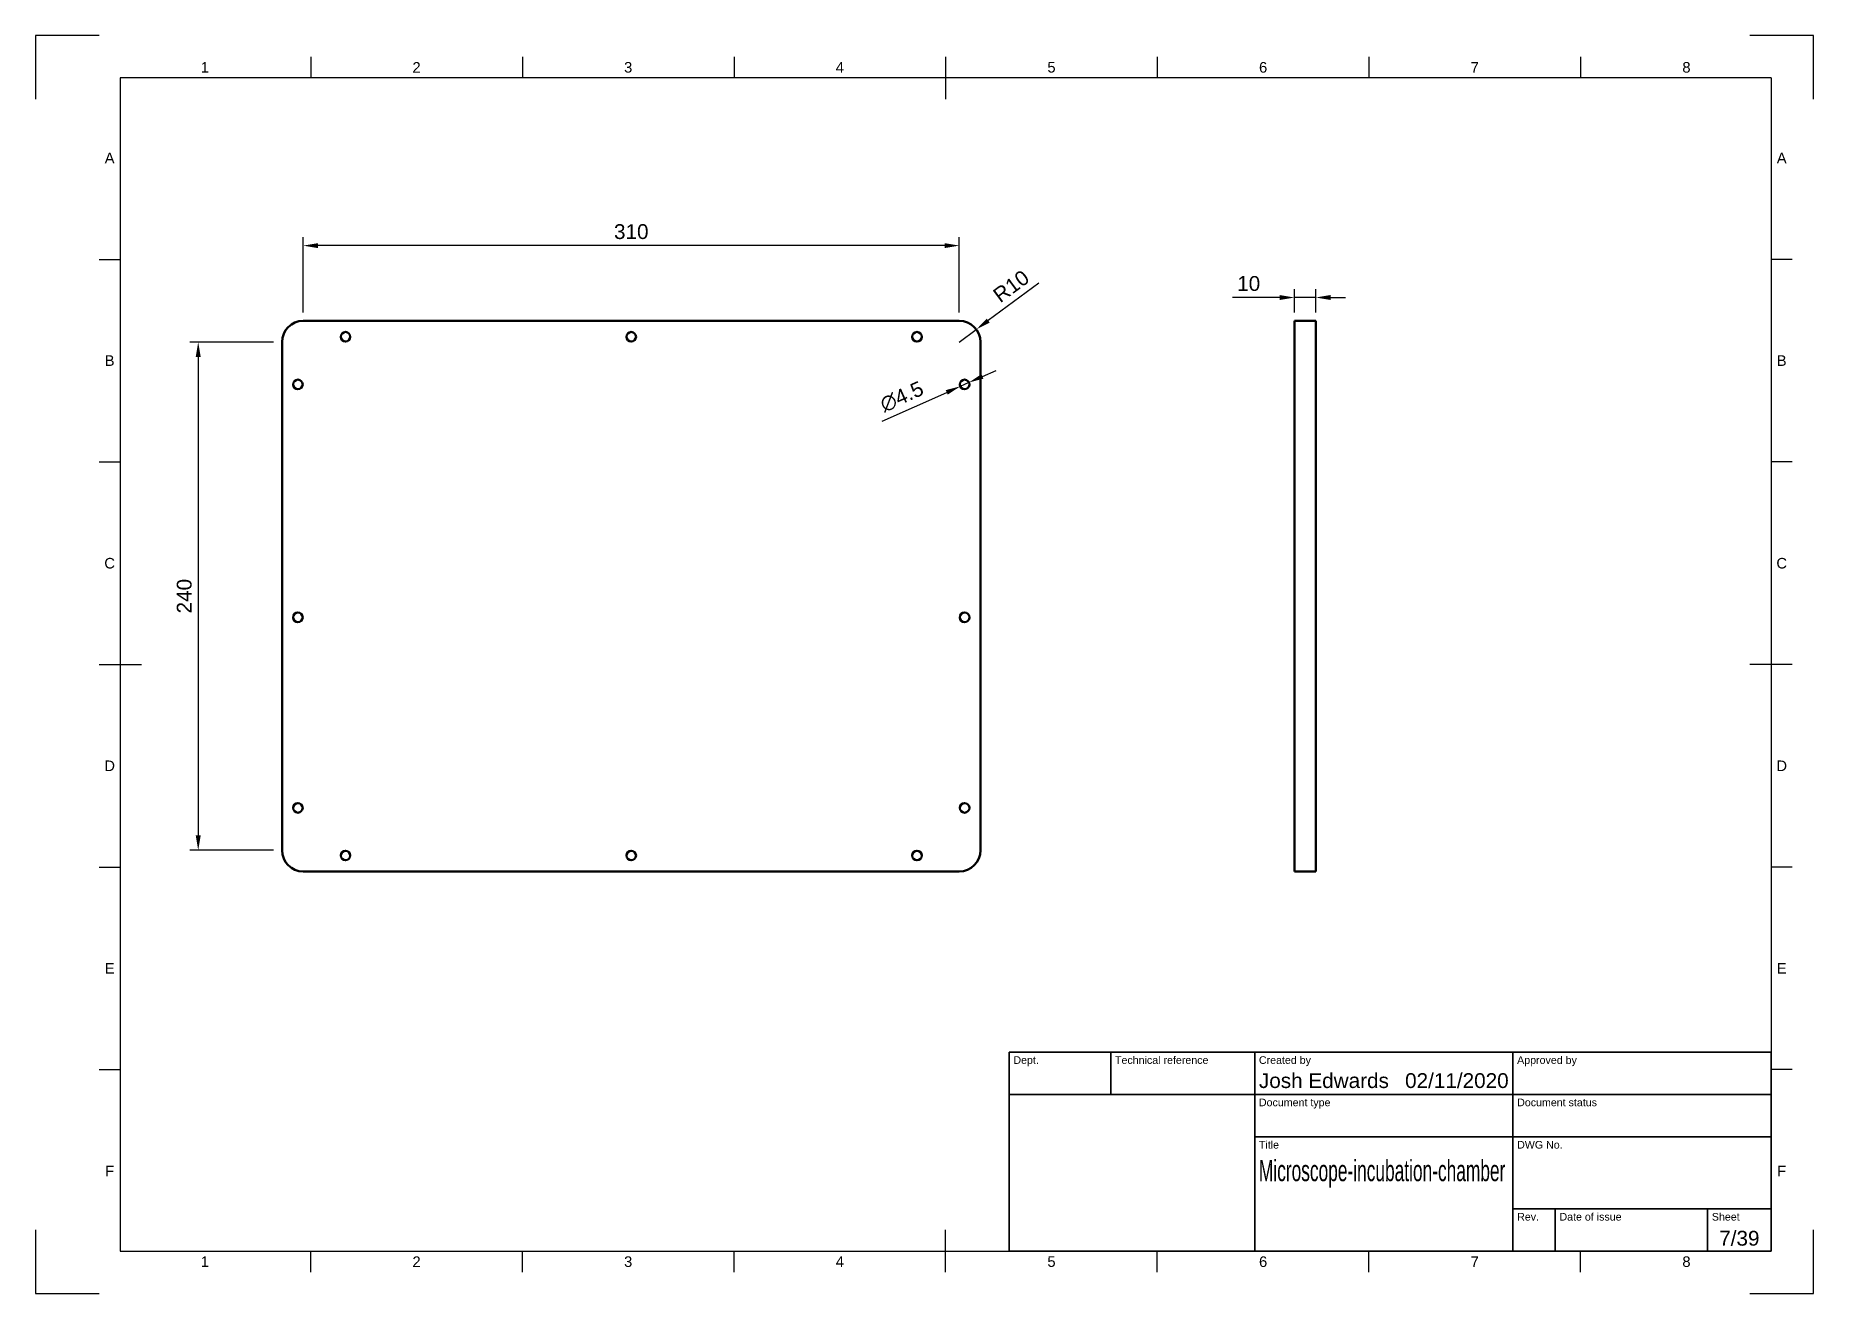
# Model space of a CAD drawing. Header units: millimetres. Extents: x 0 to 420, y 0 to 297.
import ezdxf
from ezdxf.enums import TextEntityAlignment as Align

# ---------------------------------------------------------------- set-up
doc = ezdxf.new("R2010")
doc.units = ezdxf.units.MM
doc.header["$LTSCALE"] = 0.75
for name, color, linetype, lineweight in [('Border', 7, 'Continuous', 25), ('Dimensions', 7, 'Continuous', 25), ('TitleBlock', 7, 'Continuous', 35), ('Visible', 7, 'Continuous', 50)]:
    doc.layers.add(name, color=color, linetype=linetype, lineweight=lineweight)
doc.styles.add('FusionTitle', font='')
doc.styles.get("Standard").update_dxf_attribs({"font": 'arial.ttf'})
doc.styles.get('FusionTitle').set_extended_font_data('Arial Unicode MS')
doc.dimstyles.new('ISO-25', dxfattribs={"dimtxt": 3.5, "dimasz": 3.5, "dimexe": 2, "dimexo": 2, "dimgap": 1.5, "dimtad": 1, "dimzin": 12, "dimdsep": 46, "dimtxsty": 'Standard', "dimcen": 0, "dimclrd": 256, "dimclre": 256, "dimclrt": 256, "dimazin": 3, "dimtp": 0.1, "dimtm": 0.1, "dimtfac": 0.714, "dimtmove": 0, "dimatfit": 3, "dimfxl": 1, "dimtzin": 12, "dimarcsym": 0})

# ---------------------------------------------------------------- blocks, each defined once
blk = doc.blocks.new('ISO_A3_SHEET')
at = {"layer": 'Border'}
for p, q in [((15, 297), (0, 297)), ((0, 297), (0, 282)), ((420, 297), (405, 297)), ((420, 282), (420, 297)), ((65, 292), (65, 287)), ((115, 292), (115, 287)), ((165, 292), (165, 287)), ((215, 292), (215, 282)), ((265, 292), (265, 287)), ((315, 292), (315, 287)), ((365, 292), (365, 287)), ((410, 287), (20, 287)), ((20, 287), (20, 10)), ((410, 287), (410, 10)), ((15, 244.16666), (20, 244.16666)), ((415, 244.16666), (410, 244.16666)), ((15, 196.33333), (20, 196.33333)), ((415, 196.33333), (410, 196.33333)), ((15, 148.5), (25, 148.5)), ((415, 148.5), (405, 148.5)), ((15, 100.66667), (20, 100.66667)), ((415, 100.66667), (410, 100.66667)), ((15, 52.83334), (20, 52.83334)), ((415, 52.83334), (410, 52.83334)), ((0, 15), (0, 0)), ((215, 5), (215, 15)), ((420, 0), (420, 15)), ((20, 10), (410, 10)), ((65, 5), (65, 10)), ((115, 5), (115, 10)), ((165, 5), (165, 10)), ((265, 5), (265, 10)), ((315, 5), (315, 10)), ((365, 5), (365, 10)), ((0, 0), (15, 0)), ((405, 0), (420, 0))]:
    blk.add_line(p, q, dxfattribs=at)
at = {"layer": 'Border', "style": 'FusionTitle'}
for s, p in [('1', (40, 289.5)), ('2', (90, 289.5)), ('3', (140, 289.5)), ('4', (190, 289.5)), ('5', (240, 289.5)), ('6', (290, 289.5)), ('7', (340, 289.5)), ('8', (390, 289.5)), ('A', (17.5, 268.08333)), ('A', (412.5, 268.08333)), ('B', (17.5, 220.25)), ('B', (412.5, 220.25)), ('C', (17.5, 172.41667)), ('C', (412.5, 172.41667)), ('D', (17.5, 124.58334)), ('D', (412.5, 124.58334)), ('E', (17.5, 76.75001)), ('E', (412.5, 76.75001)), ('F', (17.5, 28.91668)), ('F', (412.5, 28.91668)), ('1', (40, 7.5)), ('2', (90, 7.5)), ('3', (140, 7.5)), ('4', (190, 7.5)), ('5', (240, 7.5)), ('6', (290, 7.5)), ('7', (340, 7.5)), ('8', (390, 7.5))]:
    blk.add_text(s, height=2.5, dxfattribs=at).set_placement(p, align=Align.MIDDLE)
blk = doc.blocks.new('ISO_TITLEBLOCK')
at = {"layer": 'TitleBlock'}
for p, q in [((0, 47), (-180, 47)), ((-180, 47), (-180, 0)), ((-156, 37), (-156, 47)), ((-122, 0), (-122, 47)), ((-61, 0), (-61, 47)), ((0, 0), (0, 47)), ((-180, 37), (0, 37)), ((-122, 27), (0, 27)), ((-61, 10), (0, 10)), ((-51, 0), (-51, 10)), ((-15, 0), (-15, 10)), ((-180, 0), (0, 0))]:
    blk.add_line(p, q, dxfattribs=at)
at = {"layer": 'TitleBlock', "style": 'FusionTitle'}
for s, p in [('Dept.', (-179, 46)), ('Technical reference', (-155, 46)), ('Created by', (-121, 46)), ('Approved by', (-60, 46)), ('Document type', (-121, 36)), ('Document status', (-60, 36)), ('Title', (-121, 26)), ('DWG No.', (-60, 26)), ('Rev.', (-60, 9)), ('Date of issue', (-50, 9)), ('Sheet', (-14, 9))]:
    blk.add_text(s, height=1.8, dxfattribs=at).set_placement(p, align=Align.TOP_LEFT)
for tag, p, height in [('DEPT', (-179, 38.5), 3.5), ('TECHNICAL_REFERENCE', (-155, 38.5), 3.5), ('CREATED_BY', (-121, 38.5), 3.5), ('APPROVED_BY', (-60, 38.5), 3.5), ('DOCUMENT_TYPE', (-121, 28.5), 3.5), ('DOCUMENT_STATUS', (-60, 28.5), 3.5), ('TITLE_1', (-121, 16.5), 5), ('TITLE_2', (-121, 9), 5), ('TITLE_3', (-121, 1.5), 5), ('DATE_OF_ISSUE', (-50, 1.5), 3.5)]:
    blk.add_attdef(tag, p, '', height=height, dxfattribs=at)
for tag, p in [('CREATED_DATE', (-62, 38.5)), ('APPROVED_DATE', (-1, 38.5))]:
    blk.add_attdef(tag, text='', height=3.5, dxfattribs=at).set_placement(p, align=Align.RIGHT)
for tag, height, p in [('DRAWING_NUMBER', 5, (-30.5, 16.6)), ('REV', 3.5, (-56, 3.1)), ('SHEET', 3.5, (-7.5, 3.1))]:
    blk.add_attdef(tag, text='', height=height, dxfattribs=at).set_placement(p, align=Align.MIDDLE)
blk = doc.blocks.new('*D10')
at = {"layer": 'Defpoints', "color": 0, "transparency": 16777216}
for p in [(63.227338, 247.40202), (63.227338, 229.636551), (218.227338, 229.636551)]:
    blk.add_point(p, dxfattribs=at)
at = {"layer": 'Dimensions', "lineweight": -2, "transparency": 16777216}
for p, q in [((63.227338, 231.636551), (63.227338, 249.40202)), ((218.227338, 231.636551), (218.227338, 249.40202)), ((214.727338, 247.40202), (66.727338, 247.40202))]:
    blk.add_line(p, q, dxfattribs=at)
at = {"layer": 'Dimensions', "transparency": 16777216}
for points in [[(66.727338, 247.985354), (66.727338, 246.818687), (63.227338, 247.40202)], [(214.727338, 247.985354), (214.727338, 246.818687), (218.227338, 247.40202)]]:
    blk.add_solid(points, dxfattribs=at)
at = {"layer": 'Dimensions', "transparency": 16777216, "insert": (140.727338, 250.690219), "char_height": 3.5, "attachment_point": 5}
blk.add_mtext('310', dxfattribs=at)
blk = doc.blocks.new('*D11')
at = {"layer": 'Defpoints', "color": 0, "transparency": 16777216}
for p in [(58.227338, 224.636551), (38.428348, 104.636551), (58.227338, 104.636551)]:
    blk.add_point(p, dxfattribs=at)
at = {"layer": 'Dimensions', "lineweight": -2, "transparency": 16777216}
for p, q in [((56.227338, 224.636551), (36.428348, 224.636551)), ((38.428348, 221.136551), (38.428348, 108.136551)), ((56.227338, 104.636551), (36.428348, 104.636551))]:
    blk.add_line(p, q, dxfattribs=at)
at = {"layer": 'Dimensions', "transparency": 16777216}
for points in [[(37.845015, 221.136551), (39.011682, 221.136551), (38.428348, 224.636551)], [(37.845015, 108.136551), (39.011682, 108.136551), (38.428348, 104.636551)]]:
    blk.add_solid(points, dxfattribs=at)
at = {"layer": 'Dimensions', "transparency": 16777216, "insert": (35.141343, 164.636551), "char_height": 3.5, "attachment_point": 5, "rotation": 90}
blk.add_mtext('240', dxfattribs=at)
blk = doc.blocks.new('*D12')
at = {"layer": 'Defpoints', "color": 0, "transparency": 16777216}
for p in [(297.423049, 235.151049), (297.423049, 229.636551), (302.423049, 229.636551)]:
    blk.add_point(p, dxfattribs=at)
at = {"layer": 'Dimensions', "lineweight": -2, "transparency": 16777216}
for p, q in [((297.423049, 231.636551), (297.423049, 237.151049)), ((302.423049, 231.636551), (302.423049, 237.151049)), ((293.923049, 235.151049), (282.750811, 235.151049)), ((302.423049, 235.151049), (297.423049, 235.151049)), ((305.923049, 235.151049), (309.423049, 235.151049))]:
    blk.add_line(p, q, dxfattribs=at)
at = {"layer": 'Dimensions', "transparency": 16777216}
for points in [[(293.923049, 235.734382), (293.923049, 234.567715), (297.423049, 235.151049)], [(305.923049, 235.734382), (305.923049, 234.567715), (302.423049, 235.151049)]]:
    blk.add_solid(points, dxfattribs=at)
at = {"layer": 'Dimensions', "transparency": 16777216, "insert": (286.58693, 238.438054), "char_height": 3.5, "attachment_point": 5}
blk.add_mtext('10', dxfattribs=at)
blk = doc.blocks.new('*D13')
at = {"layer": 'Defpoints', "color": 0, "transparency": 16777216}
for p in [(222.243953, 227.614269), (218.227338, 224.636551)]:
    blk.add_point(p, dxfattribs=at)
at = {"layer": 'Dimensions', "lineweight": -2, "transparency": 16777216}
for p, q in [((236.985972, 238.543264), (225.055584, 229.698671)), ((218.227338, 224.636551), (222.243953, 227.614269))]:
    blk.add_line(p, q, dxfattribs=at)
at = {"layer": 'Dimensions', "transparency": 16777216}
blk.add_solid([(224.708184, 230.167276), (225.402984, 229.230066), (222.243953, 227.614269)], dxfattribs=at)
at = {"layer": 'Dimensions', "transparency": 16777216, "insert": (230.469039, 237.803696), "char_height": 3.5, "attachment_point": 5, "rotation": 36.55141177}
blk.add_mtext('R10', dxfattribs=at)
blk = doc.blocks.new('*D14')
at = {"layer": 'Defpoints', "color": 0, "transparency": 16777216}
for p in [(220.504755, 215.094851), (218.449921, 214.178251)]:
    blk.add_point(p, dxfattribs=at)
at = {"layer": 'Dimensions', "lineweight": -2, "transparency": 16777216}
for p, q in [((220.504755, 215.094851), (218.449921, 214.178251)), ((223.701164, 216.520674), (226.897573, 217.946497)), ((199.996283, 205.946631), (215.253512, 212.752428))]:
    blk.add_line(p, q, dxfattribs=at)
at = {"layer": 'Dimensions', "transparency": 16777216}
for points in [[(223.463527, 217.053409), (223.938801, 215.987939), (220.504755, 215.094851)], [(215.015875, 213.285163), (215.491149, 212.219693), (218.449921, 214.178251)]]:
    blk.add_solid(points, dxfattribs=at)
at = {"layer": 'Dimensions', "transparency": 16777216, "insert": (204.647763, 211.727902), "char_height": 3.5, "attachment_point": 5, "rotation": 24.04022247}
blk.add_mtext('∅4.5', dxfattribs=at)

msp = doc.modelspace()

# ---------------------------------------------------------------- linework, layer by layer
at = {"layer": 'Visible', "extrusion": (0, 1, 0)}
for p, q in [((218.227338, 229.636551, 2.5), (63.227338, 229.636551, 2.5)), ((302.423049, 229.636551, 77.5), (297.423049, 229.636551, 77.5)), ((58.227338, 224.636551, 2.5), (58.227338, 104.636551, 2.5)), ((223.227338, 104.636551, 2.5), (223.227338, 224.636551, 2.5)), ((297.423049, 104.636551, 82.5), (297.423049, 224.636551, 82.5)), ((302.423049, 224.636551, 82.5), (302.423049, 104.636551, 82.5)), ((63.227338, 99.636551, 2.5), (218.227338, 99.636551, 2.5)), ((302.423049, 99.636551, 77.5), (297.423049, 99.636551, 77.5))]:
    msp.add_line(p, q, dxfattribs=at)
at = {"layer": 'Visible', "extrusion": (1e-16, -3e-16, -1)}
for centre in [(-73.227338, 225.886551, -2.5), (-140.727338, 225.886551, -2.5), (-208.227338, 225.886551, -2.5), (-61.977338, 214.636551, -2.5), (-219.477338, 214.636551, -2.5), (-61.977338, 159.636551, -2.5), (-219.477338, 159.636551, -2.5), (-61.977338, 114.636551, -2.5), (-219.477338, 114.636551, -2.5), (-73.227338, 103.386551, -2.5), (-140.727338, 103.386551, -2.5), (-208.227338, 103.386551, -2.5)]:
    msp.add_circle(centre, 1.125, dxfattribs=at)
for centre, start, end in [((-63.227338, 224.636551, -2.5), 0, 90), ((-218.227338, 224.636551, -2.5), 90, 180)]:
    msp.add_arc(centre, 5, start, end, dxfattribs=at)
at = {"layer": 'Visible', "extrusion": (1, 3e-16, 2.969e-13)}
for centre, start, end in [((224.636551, 77.5, 297.423049), 0, 90), ((104.636551, 77.5, 302.423049), 90, 180)]:
    msp.add_arc(centre, 5, start, end, dxfattribs=at)
at = {"layer": 'Visible', "extrusion": (-1, -3e-16, -2.969e-13)}
for centre, start, end in [((-224.636551, 77.5, -302.423049), 90, 180), ((-104.636551, 77.5, -297.423049), 0, 90)]:
    msp.add_arc(centre, 5, start, end, dxfattribs=at)
at = {"layer": 'Visible'}
for centre, start, end in [((63.227338, 104.636551, 2.5), 180, 270), ((218.227338, 104.636551, 2.5), 270, 360)]:
    msp.add_arc(centre, 5, start, end, dxfattribs=at)

# ---------------------------------------------------------------- block references
at = {"layer": 'Border'}
msp.add_blockref('ISO_A3_SHEET', (0, 0), dxfattribs=at)
at = {"layer": 'TitleBlock'}
ref = msp.add_blockref('ISO_TITLEBLOCK', (410, 10), dxfattribs=at)
ref.add_attrib('CREATED_DATE', '02/11/2020', dxfattribs={"height": 3.5, "style": 'FusionTitle'}).set_placement((348, 48.5), align=Align.RIGHT)
ref.add_attrib('SHEET', '7/39', dxfattribs={"height": 3.5, "style": 'FusionTitle'}).set_placement((402.5, 13.1), align=Align.MIDDLE)
ref.add_attrib('TITLE_1', 'Microscope-incubation-chamber', (289, 26.5), dxfattribs={"height": 5, "style": 'FusionTitle', "width": 0.585891})
ref.add_attrib('CREATED_BY', 'Josh Edwards', (289, 48.5), dxfattribs={"height": 3.5, "style": 'FusionTitle'})

# ---------------------------------------------------------------- dimensions: what is measured, and where the dimension line sits
at = {"layer": 'Dimensions'}
for p1, p2, distance, picture, middle in [((218.227338, 229.636551), (63.227338, 229.636551), -17.765469, '*D10', (140.727338, 250.690219)), ((302.423049, 229.636551), (297.423049, 229.636551), -5.514498, '*D12', (286.58693, 238.438054)), ((58.227338, 224.636551), (58.227338, 104.636551), -19.79899, '*D11', (35.141343, 164.636551))]:
    dim = msp.add_aligned_dim(p1=p1, p2=p2, distance=distance, dimstyle='ISO-25', override={"dimlfac": 2, "dimclrd": 256, "dimclre": 256}, dxfattribs=at)
    dim.commit()
    dim.dimension.update_dxf_attribs({"geometry": picture, "text_midpoint": middle})
dim = msp.add_radius_dim(center=(218.227338, 224.636551), mpoint=(222.243953, 227.614269), dimstyle='ISO-25', override={"dimlfac": 2, "dimse1": 1, "dimclrd": 256, "dimclre": 256}, dxfattribs=at)
dim.commit()
dim.dimension.update_dxf_attribs({"geometry": '*D13', "text_midpoint": (232.426594, 235.163169), "dimtype": 164})
dim = msp.add_diameter_dim_2p(p1=(220.504755, 215.094851), p2=(218.449921, 214.178251), dimstyle='ISO-25', override={"dimlfac": 2, "dimclrd": 256, "dimclre": 256}, dxfattribs=at)
dim.commit()
dim.dimension.update_dxf_attribs({"geometry": '*D14', "text_midpoint": (204.647763, 211.727902)})

doc.saveas('drawing.dxf')
